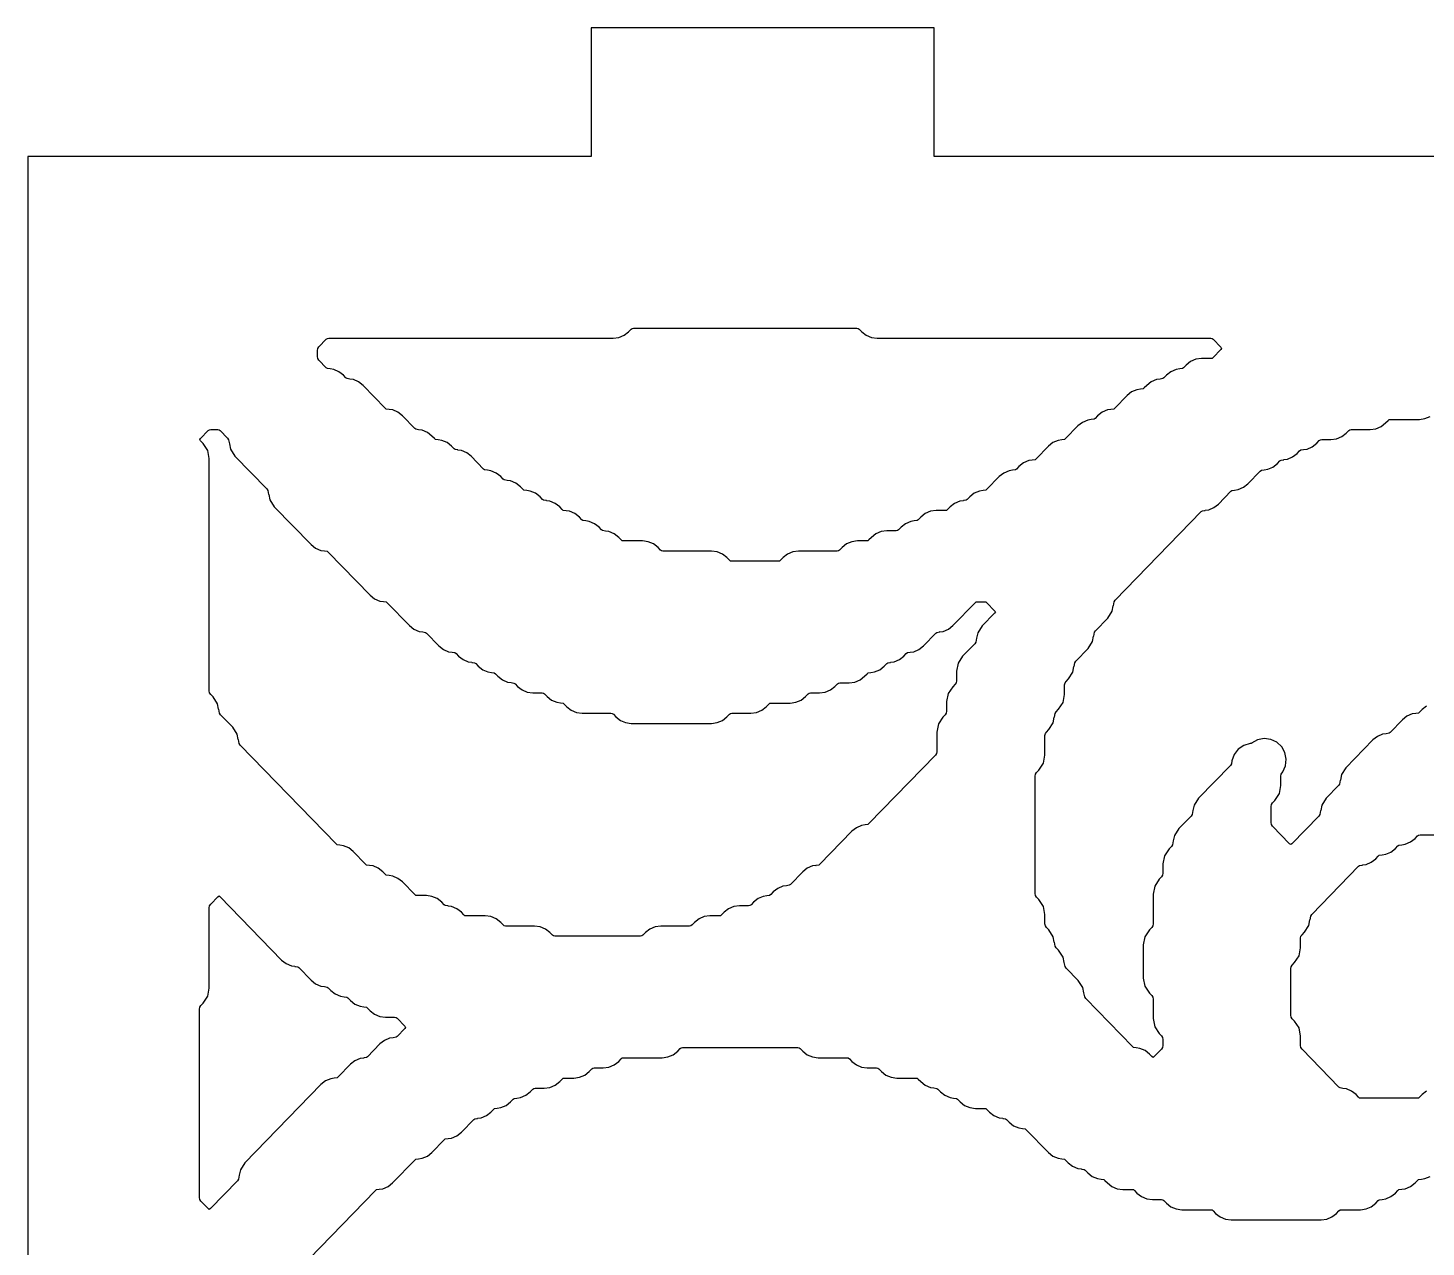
# Model space of a CAD drawing. Header units: millimetres. Extents: x 10 to 410, y 18 to 283.
# Drawn here: x 79 to 111.61, y 118.57 to 147 of the extents above; entities that cross this region are included whole.
import ezdxf

# ---------------------------------------------------------------- set-up
doc = ezdxf.new("R2010")
doc.units = ezdxf.units.MM
doc.layers.add('CUT', color=1, linetype='Continuous')

msp = doc.modelspace()

# ---------------------------------------------------------------- linework, layer by layer
at = {"layer": 'CUT'}
for points in [[(142.2679, 144), (129.134, 144), (129.134, 147), (121.134, 147), (121.134, 144), (100.134, 144), (100.134, 147), (92.134, 147), (92.134, 144), (79, 144), (79, 24), (92.134, 24), (92.134, 21), (100.134, 21), (100.134, 24), (121.134, 24), (121.134, 21), (129.134, 21), (129.134, 24), (142.2679, 24)], [(98.3882, 139.976), (98.447, 139.9155), (98.5515, 139.8332), (98.674, 139.7814), (98.8058, 139.7637), (106.5873, 139.7637), (106.6189, 139.7595), (106.644, 139.7397), (106.8232, 139.5551), (106.8428, 139.5274), (106.8232, 139.4997), (106.644, 139.3151), (106.6189, 139.2954), (106.5873, 139.2911), (106.3736, 139.2911), (106.2418, 139.2735), (106.1193, 139.2216), (106.0148, 139.1394), (105.956, 139.0788), (105.931, 139.0591), (105.8663, 139.0504), (105.8665, 139.0484), (105.7831, 139.0372), (105.6606, 138.9854), (105.5561, 138.9031), (105.4974, 138.8425), (105.4723, 138.8228), (105.4076, 138.8141), (105.4079, 138.8121), (105.3245, 138.8009), (105.202, 138.7491), (105.0975, 138.6668), (105.0387, 138.6062), (105.0137, 138.5865), (104.949, 138.5778), (104.9492, 138.5758), (104.8658, 138.5646), (104.7433, 138.5128), (104.6388, 138.4305), (104.3507, 138.1337), (104.3257, 138.1139), (104.261, 138.1053), (104.2612, 138.1032), (104.1778, 138.092), (104.0553, 138.0402), (103.9508, 137.9579), (103.8921, 137.8974), (103.867, 137.8777), (103.8023, 137.869), (103.8026, 137.8669), (103.7192, 137.8557), (103.5967, 137.8039), (103.4922, 137.7216), (103.2041, 137.4248), (103.179, 137.4051), (103.1143, 137.3964), (103.1146, 137.3944), (103.0312, 137.3832), (102.9087, 137.3313), (102.8042, 137.2491), (102.5161, 136.9522), (102.4911, 136.9325), (102.4263, 136.9238), (102.4266, 136.9218), (102.3432, 136.9106), (102.2207, 136.8588), (102.1162, 136.7765), (102.0574, 136.7159), (102.0324, 136.6962), (101.9677, 136.6875), (101.968, 136.6855), (101.8845, 136.6743), (101.7621, 136.6225), (101.6576, 136.5402), (101.3695, 136.2434), (101.3444, 136.2237), (101.2797, 136.215), (101.28, 136.2129), (101.1966, 136.2017), (101.0741, 136.1499), (100.9696, 136.0676), (100.9108, 136.0071), (100.8858, 135.9874), (100.8211, 135.9787), (100.8213, 135.9766), (100.7379, 135.9654), (100.6154, 135.9136), (100.5109, 135.8314), (100.4522, 135.7708), (100.4271, 135.7511), (100.3955, 135.7468), (100.1817, 135.7468), (100.0499, 135.7291), (99.9274, 135.6773), (99.8229, 135.5951), (99.7642, 135.5345), (99.7391, 135.5148), (99.6744, 135.5061), (99.6747, 135.5041), (99.5913, 135.4929), (99.4688, 135.441), (99.3643, 135.3588), (99.3055, 135.2982), (99.2805, 135.2785), (99.2489, 135.2743), (99.0351, 135.2743), (98.9033, 135.2566), (98.7808, 135.2048), (98.6763, 135.1225), (98.6175, 135.0619), (98.5925, 135.0422), (98.5609, 135.038), (98.3471, 135.038), (98.2153, 135.0203), (98.0928, 134.9685), (97.9883, 134.8862), (97.9296, 134.8257), (97.9045, 134.8059), (97.8729, 134.8017), (96.9712, 134.8017), (96.8393, 134.784), (96.7169, 134.7322), (96.6124, 134.6499), (96.5536, 134.5894), (96.5285, 134.5696), (96.4969, 134.5654), (95.4171, 134.5654), (95.3855, 134.5696), (95.3604, 134.5894), (95.3017, 134.6499), (95.1972, 134.7322), (95.0747, 134.784), (94.9429, 134.8017), (93.8118, 134.8017), (93.7802, 134.8059), (93.7551, 134.8257), (93.6964, 134.8862), (93.5919, 134.9685), (93.4694, 135.0203), (93.3376, 135.038), (92.8945, 135.038), (92.8629, 135.0422), (92.8378, 135.0619), (92.7791, 135.1225), (92.6746, 135.2048), (92.5521, 135.2566), (92.4687, 135.2678), (92.4689, 135.2698), (92.4042, 135.2785), (92.3792, 135.2982), (92.3204, 135.3588), (92.2159, 135.441), (92.0934, 135.4929), (92.01, 135.5041), (92.0103, 135.5061), (91.9456, 135.5148), (91.9205, 135.5345), (91.8617, 135.5951), (91.7573, 135.6773), (91.6348, 135.7291), (91.5513, 135.7403), (91.5516, 135.7424), (91.4869, 135.7511), (91.4619, 135.7708), (91.4031, 135.8314), (91.2986, 135.9136), (91.1761, 135.9654), (91.0927, 135.9766), (91.093, 135.9787), (91.0283, 135.9874), (91.0032, 136.0071), (90.9444, 136.0676), (90.8399, 136.1499), (90.7175, 136.2017), (90.634, 136.2129), (90.6343, 136.215), (90.5696, 136.2237), (90.5446, 136.2434), (90.4858, 136.3039), (90.3813, 136.3862), (90.2588, 136.438), (90.1754, 136.4492), (90.1757, 136.4513), (90.1109, 136.4599), (90.0859, 136.4797), (90.0271, 136.5402), (89.9226, 136.6225), (89.8001, 136.6743), (89.7167, 136.6855), (89.717, 136.6875), (89.6523, 136.6962), (89.6272, 136.7159), (89.3391, 137.0128), (89.2346, 137.0951), (89.1122, 137.1469), (89.0287, 137.1581), (89.029, 137.1601), (88.9643, 137.1688), (88.9393, 137.1885), (88.8805, 137.2491), (88.776, 137.3313), (88.6535, 137.3832), (88.5701, 137.3944), (88.5704, 137.3964), (88.5057, 137.4051), (88.4806, 137.4248), (88.4218, 137.4854), (88.3173, 137.5676), (88.1949, 137.6194), (88.1114, 137.6306), (88.1117, 137.6327), (88.047, 137.6414), (88.0219, 137.6611), (87.7339, 137.9579), (87.6294, 138.0402), (87.5069, 138.092), (87.4234, 138.1032), (87.4237, 138.1053), (87.359, 138.1139), (87.334, 138.1337), (86.8165, 138.6668), (86.712, 138.7491), (86.5896, 138.8009), (86.5061, 138.8121), (86.5064, 138.8141), (86.4417, 138.8228), (86.4167, 138.8425), (86.3579, 138.9031), (86.2534, 138.9854), (86.1309, 139.0372), (86.0475, 139.0484), (86.0478, 139.0504), (85.9831, 139.0591), (85.958, 139.0788), (85.7856, 139.2565), (85.7607, 139.2947), (85.7519, 139.3394), (85.7519, 139.4791), (85.7607, 139.5239), (85.7856, 139.5621), (85.958, 139.7397), (85.9831, 139.7595), (86.0147, 139.7637), (92.6496, 139.7637), (92.7814, 139.7814), (92.9039, 139.8332), (93.0084, 139.9155), (93.0672, 139.976), (93.0922, 139.9958), (93.1238, 140), (98.3316, 140), (98.3632, 139.9958)], [(84.5966, 136.2159), (84.6145, 136.1237), (84.6173, 136.1242), (84.6419, 135.998), (84.7465, 135.8376), (85.6046, 134.9535), (85.7091, 134.8712), (85.8316, 134.8194), (85.915, 134.8082), (85.9148, 134.8061), (85.9795, 134.7974), (86.0045, 134.7777), (86.9806, 133.772), (87.0851, 133.6898), (87.2076, 133.6379), (87.291, 133.6267), (87.2907, 133.6247), (87.3554, 133.616), (87.3805, 133.5963), (87.8979, 133.0632), (88.0024, 132.9809), (88.1249, 132.9291), (88.2083, 132.9179), (88.208, 132.9158), (88.2727, 132.9072), (88.2978, 132.8874), (88.5859, 132.5906), (88.6904, 132.5083), (88.8129, 132.4565), (88.8963, 132.4453), (88.896, 132.4433), (88.9607, 132.4346), (88.9858, 132.4149), (89.0445, 132.3543), (89.149, 132.272), (89.2715, 132.2202), (89.355, 132.209), (89.3547, 132.207), (89.4194, 132.1983), (89.4444, 132.1786), (89.5032, 132.118), (89.6077, 132.0357), (89.7302, 131.9839), (89.8136, 131.9727), (89.8133, 131.9707), (89.878, 131.962), (89.9031, 131.9423), (89.9619, 131.8817), (90.0664, 131.7995), (90.1888, 131.7476), (90.2723, 131.7365), (90.272, 131.7344), (90.3367, 131.7257), (90.3617, 131.706), (90.4205, 131.6454), (90.525, 131.5632), (90.6475, 131.5114), (90.7793, 131.4937), (90.9931, 131.4937), (91.0247, 131.4894), (91.0497, 131.4697), (91.1085, 131.4092), (91.213, 131.3269), (91.3355, 131.2751), (91.4189, 131.2639), (91.4186, 131.2618), (91.4833, 131.2531), (91.5084, 131.2334), (91.5671, 131.1729), (91.6716, 131.0906), (91.7941, 131.0388), (91.9259, 131.0211), (92.5984, 131.0211), (92.63, 131.0169), (92.655, 130.9971), (92.7138, 130.9366), (92.8183, 130.8543), (92.9408, 130.8025), (93.0726, 130.7848), (94.9429, 130.7848), (95.0747, 130.8025), (95.1972, 130.8543), (95.3017, 130.9366), (95.3604, 130.9971), (95.3855, 131.0169), (95.4171, 131.0211), (95.8602, 131.0211), (95.992, 131.0388), (96.1145, 131.0906), (96.219, 131.1729), (96.2777, 131.2334), (96.3028, 131.2531), (96.3344, 131.2574), (96.7775, 131.2574), (96.9093, 131.2751), (97.0318, 131.3269), (97.1363, 131.4092), (97.1951, 131.4697), (97.2201, 131.4894), (97.2517, 131.4937), (97.4655, 131.4937), (97.5973, 131.5114), (97.7198, 131.5632), (97.8243, 131.6454), (97.883, 131.706), (97.9081, 131.7257), (97.9397, 131.73), (98.1535, 131.73), (98.2853, 131.7476), (98.4078, 131.7995), (98.5122, 131.8817), (98.571, 131.9423), (98.5961, 131.962), (98.6608, 131.9707), (98.6605, 131.9727), (98.7439, 131.9839), (98.8664, 132.0357), (98.9709, 132.118), (99.0297, 132.1786), (99.0547, 132.1983), (99.1194, 132.207), (99.1192, 132.209), (99.2026, 132.2202), (99.3251, 132.272), (99.4296, 132.3543), (99.4883, 132.4149), (99.5134, 132.4346), (99.5781, 132.4433), (99.5778, 132.4453), (99.6612, 132.4565), (99.7837, 132.5083), (99.8882, 132.5906), (100.1763, 132.8874), (100.2014, 132.9072), (100.2661, 132.9158), (100.2658, 132.9179), (100.3492, 132.9291), (100.4717, 132.9809), (100.5762, 133.0632), (101.0936, 133.5963), (101.1187, 133.616), (101.1503, 133.6203), (101.3128, 133.6203), (101.3444, 133.616), (101.3695, 133.5963), (101.5487, 133.4117), (101.5683, 133.384), (101.5487, 133.3563), (101.2581, 133.0569), (101.1535, 132.8965), (101.1289, 132.7703), (101.1261, 132.7708), (101.1081, 132.6786), (101.0832, 132.6404), (100.7994, 132.348), (100.6949, 132.1877), (100.6582, 131.9998), (100.6582, 131.7783), (100.6495, 131.7335), (100.6246, 131.6953), (100.5701, 131.6392), (100.4655, 131.4788), (100.4289, 131.2909), (100.4289, 131.0694), (100.4202, 131.0246), (100.3953, 130.9864), (100.3408, 130.9303), (100.2362, 130.77), (100.1996, 130.5821), (100.1996, 130.1243), (100.1908, 130.0795), (100.1659, 130.0413), (98.6175, 128.4459), (98.5925, 128.4262), (98.5278, 128.4175), (98.5281, 128.4154), (98.4446, 128.4043), (98.3221, 128.3524), (98.2176, 128.2702), (97.4709, 127.5008), (97.4458, 127.481), (97.3811, 127.4724), (97.3814, 127.4703), (97.298, 127.4591), (97.1755, 127.4073), (97.071, 127.325), (96.7829, 127.0282), (96.7579, 127.0085), (96.6932, 126.9998), (96.6934, 126.9977), (96.61, 126.9865), (96.4875, 126.9347), (96.383, 126.8524), (96.3243, 126.7919), (96.2992, 126.7722), (96.2345, 126.7635), (96.2348, 126.7614), (96.1514, 126.7502), (96.0289, 126.6984), (95.9244, 126.6162), (95.8656, 126.5556), (95.8406, 126.5359), (95.8089, 126.5316), (95.5952, 126.5316), (95.4634, 126.514), (95.3409, 126.4621), (95.2364, 126.3799), (95.1776, 126.3193), (95.1526, 126.2996), (95.121, 126.2954), (94.9072, 126.2954), (94.7754, 126.2777), (94.6529, 126.2259), (94.5484, 126.1436), (94.4896, 126.083), (94.4646, 126.0633), (94.433, 126.0591), (93.7606, 126.0591), (93.6288, 126.0414), (93.5063, 125.9896), (93.4018, 125.9073), (93.343, 125.8468), (93.3179, 125.827), (93.2863, 125.8228), (91.2892, 125.8228), (91.2576, 125.827), (91.2325, 125.8468), (91.1738, 125.9073), (91.0693, 125.9896), (90.9468, 126.0414), (90.815, 126.0591), (90.1426, 126.0591), (90.1109, 126.0633), (90.0859, 126.083), (90.0271, 126.1436), (89.9226, 126.2259), (89.8001, 126.2777), (89.6683, 126.2954), (89.2252, 126.2954), (89.1936, 126.2996), (89.1686, 126.3193), (89.1098, 126.3799), (89.0053, 126.4621), (88.8828, 126.514), (88.7994, 126.5252), (88.7997, 126.5272), (88.735, 126.5359), (88.7099, 126.5556), (88.6512, 126.6162), (88.5467, 126.6984), (88.4242, 126.7502), (88.2924, 126.7679), (88.0786, 126.7679), (88.047, 126.7722), (88.0219, 126.7919), (87.7339, 127.0887), (87.6294, 127.171), (87.5069, 127.2228), (87.4234, 127.234), (87.4237, 127.2361), (87.359, 127.2447), (87.334, 127.2645), (87.2752, 127.325), (87.1707, 127.4073), (87.0482, 127.4591), (86.9648, 127.4703), (86.9651, 127.4724), (86.9004, 127.481), (86.8753, 127.5008), (86.5872, 127.7976), (86.4827, 127.8799), (86.3602, 127.9317), (86.2768, 127.9429), (86.2771, 127.9449), (86.2124, 127.9536), (86.1873, 127.9733), (83.951, 130.2776), (83.926, 130.3158), (83.9081, 130.4079), (83.9053, 130.4074), (83.8807, 130.5337), (83.7761, 130.694), (83.4923, 130.9864), (83.4674, 131.0246), (83.4494, 131.1168), (83.4466, 131.1163), (83.422, 131.2425), (83.3175, 131.4029), (83.263, 131.459), (83.2381, 131.4972), (83.2293, 131.542), (83.2293, 136.9618), (83.1927, 137.1497), (83.0881, 137.31), (83.0269, 137.3731), (83.0073, 137.4008), (83.0269, 137.4285), (83.2061, 137.6132), (83.2311, 137.6329), (83.2627, 137.6371), (83.4253, 137.6371), (83.4569, 137.6329), (83.4819, 137.6132), (83.6543, 137.4355), (83.6793, 137.3973), (83.6972, 137.3051), (83.7, 137.3057), (83.7246, 137.1794), (83.8292, 137.0191), (84.5717, 136.2541)], [(85.2271, 125.1204), (85.2268, 125.1184), (85.2915, 125.1097), (85.3165, 125.09), (85.6046, 124.7931), (85.7091, 124.7108), (85.8316, 124.659), (85.915, 124.6478), (85.9148, 124.6458), (85.9795, 124.6371), (86.0045, 124.6174), (86.0633, 124.5568), (86.1678, 124.4746), (86.2903, 124.4228), (86.3737, 124.4116), (86.3734, 124.4095), (86.4381, 124.4008), (86.4632, 124.3811), (86.5219, 124.3205), (86.6264, 124.2383), (86.7489, 124.1865), (86.8323, 124.1753), (86.8321, 124.1732), (86.8968, 124.1645), (86.9218, 124.1448), (86.9806, 124.0843), (87.0851, 124.002), (87.2076, 123.9502), (87.3394, 123.9325), (87.5532, 123.9325), (87.5848, 123.9282), (87.6098, 123.9085), (87.789, 123.7239), (87.8086, 123.6962), (87.789, 123.6685), (87.6098, 123.4839), (87.5848, 123.4642), (87.5201, 123.4555), (87.5203, 123.4534), (87.4369, 123.4422), (87.3144, 123.3904), (87.2099, 123.3081), (86.9218, 123.0113), (86.8968, 122.9916), (86.8321, 122.9829), (86.8323, 122.9808), (86.7489, 122.9697), (86.6264, 122.9178), (86.5219, 122.8356), (86.2338, 122.5387), (86.2088, 122.519), (86.1441, 122.5103), (86.1444, 122.5083), (86.0609, 122.4971), (85.9385, 122.4453), (85.834, 122.363), (84.0585, 120.5337), (83.954, 120.3733), (83.9293, 120.2471), (83.9266, 120.2476), (83.9086, 120.1554), (83.8837, 120.1172), (83.2573, 119.4718), (83.2293, 119.451), (83.2014, 119.4718), (83.0336, 119.6447), (83.0087, 119.6829), (83, 119.7276), (83, 124.1205), (83.0087, 124.1652), (83.0336, 124.2034), (83.0881, 124.2596), (83.1927, 124.4199), (83.2293, 124.6078), (83.2293, 126.4833), (83.2381, 126.5281), (83.263, 126.5663), (83.4307, 126.7392), (83.4587, 126.76), (83.4866, 126.7392), (84.9166, 125.2657), (85.0211, 125.1834), (85.1436, 125.1316)]]:
    msp.add_lwpolyline(points, close=True, dxfattribs=at)
for points in [[(111.6231, 131.1879), (111.5186, 131.1056), (111.4599, 131.0451), (111.4348, 131.0253), (111.3701, 131.0167), (111.3704, 131.0146), (111.287, 131.0034), (111.1645, 130.9516), (111.06, 130.8693), (110.7719, 130.5725), (110.7468, 130.5528), (110.6821, 130.5441), (110.6824, 130.542), (110.599, 130.5308), (110.4765, 130.479), (110.372, 130.3968), (109.7432, 129.7489), (109.6386, 129.5885), (109.614, 129.4623), (109.6112, 129.4628), (109.5933, 129.3706), (109.5684, 129.3324), (109.2845, 129.04), (109.18, 128.8797), (109.1554, 128.7534), (109.1526, 128.7539), (109.1346, 128.6618), (109.1097, 128.6236), (108.4833, 127.9781), (108.4554, 127.9573), (108.4274, 127.9781), (108.0303, 128.3873), (108.0054, 128.4255), (107.9967, 128.4702), (107.9967, 128.8462), (108.0054, 128.891), (108.0303, 128.9292), (108.0848, 128.9853), (108.1894, 129.1457), (108.226, 129.3335), (108.226, 129.5551), (108.2348, 129.5998), (108.2714, 129.6561), (108.3352, 129.7982), (108.352, 129.9531), (108.3204, 130.1056), (108.2434, 130.2411), (108.1285, 130.3462), (107.9867, 130.4109), (107.832, 130.4288), (107.6792, 130.3982), (107.5433, 130.322), (107.5363, 130.3165), (107.5085, 130.3128), (107.36, 130.2686), (107.2321, 130.1811), (107.1371, 130.0586), (107.0843, 129.9129), (107.0707, 129.8432), (107.0458, 129.805), (106.3033, 129.04), (106.1987, 128.8797), (106.1741, 128.7534), (106.1713, 128.7539), (106.1534, 128.6618), (106.1284, 128.6236), (105.8446, 128.3311), (105.7401, 128.1708), (105.7155, 128.0445), (105.7127, 128.0451), (105.6947, 127.9529), (105.6698, 127.9147), (105.6153, 127.8586), (105.5107, 127.6982), (105.4741, 127.5103), (105.4741, 127.2888), (105.4654, 127.244), (105.4405, 127.2058), (105.386, 127.1497), (105.2814, 126.9894), (105.2448, 126.8015), (105.2448, 126.1074), (105.236, 126.0626), (105.2111, 126.0244), (105.1567, 125.9683), (105.0521, 125.8079), (105.0154, 125.62), (105.0154, 124.8441), (105.0521, 124.6562), (105.1567, 124.4959), (105.2111, 124.4397), (105.236, 124.4015), (105.2448, 124.3568), (105.2448, 123.8989), (105.2814, 123.7111), (105.386, 123.5507), (105.4405, 123.4946), (105.4654, 123.4564), (105.4741, 123.4116), (105.4741, 123.2719), (105.4654, 123.2272), (105.4405, 123.189), (105.2727, 123.0161), (105.2448, 122.9953), (105.2168, 123.0161), (105.1627, 123.0719), (105.0583, 123.1541), (104.9358, 123.2059), (104.8523, 123.2171), (104.8526, 123.2192), (104.7879, 123.2279), (104.7629, 123.2476), (103.6731, 124.3704), (103.6482, 124.4086), (103.6302, 124.5008), (103.6275, 124.5002), (103.6028, 124.6265), (103.4983, 124.7868), (103.2145, 125.0793), (103.1896, 125.1175), (103.1716, 125.2096), (103.1688, 125.2091), (103.1442, 125.3354), (103.0396, 125.4957), (102.9851, 125.5518), (102.9602, 125.59), (102.9423, 125.6822), (102.9395, 125.6817), (102.9149, 125.8079), (102.8103, 125.9683), (102.7558, 126.0244), (102.7309, 126.0626), (102.7222, 126.1074), (102.7222, 126.3289), (102.6855, 126.5168), (102.581, 126.6771), (102.5265, 126.7333), (102.5016, 126.7715), (102.4928, 126.8162), (102.4928, 129.5551), (102.5016, 129.5998), (102.5265, 129.638), (102.581, 129.6942), (102.6855, 129.8545), (102.7222, 130.0424), (102.7222, 130.5002), (102.7309, 130.545), (102.7558, 130.5832), (102.8103, 130.6393), (102.9149, 130.7997), (102.9395, 130.9259), (102.9423, 130.9254), (102.9602, 131.0176), (102.9851, 131.0558), (103.0396, 131.1119), (103.1442, 131.2722), (103.1808, 131.4601), (103.1808, 131.6817), (103.1896, 131.7264), (103.2145, 131.7646), (103.269, 131.8208), (103.3735, 131.9811), (103.3981, 132.1074), (103.4009, 132.1068), (103.4189, 132.199), (103.4438, 132.2372), (103.7276, 132.5296), (103.8322, 132.69), (103.8568, 132.8162), (103.8596, 132.8157), (103.8775, 132.9079), (103.9025, 132.9461), (104.1863, 133.2385), (104.2908, 133.3988), (104.3154, 133.5251), (104.3182, 133.5245), (104.3362, 133.6167), (104.3611, 133.6549), (106.3682, 135.7229), (106.3932, 135.7426), (106.4579, 135.7513), (106.4576, 135.7533), (106.5411, 135.7645), (106.6635, 135.8163), (106.768, 135.8986), (107.0561, 136.1954), (107.0812, 136.2152), (107.1459, 136.2239), (107.1456, 136.2259), (107.229, 136.2371), (107.3515, 136.2889), (107.456, 136.3712), (107.7441, 136.668), (107.7692, 136.6877), (107.8339, 136.6964), (107.8336, 136.6985), (107.917, 136.7097), (108.0395, 136.7615), (108.144, 136.8438), (108.2028, 136.9043), (108.2278, 136.924), (108.2925, 136.9327), (108.2923, 136.9348), (108.3757, 136.946), (108.4982, 136.9978), (108.6027, 137.08), (108.6614, 137.1406), (108.6865, 137.1603), (108.7512, 137.169), (108.7509, 137.1711), (108.8343, 137.1822), (108.9568, 137.2341), (109.0613, 137.3163), (109.1201, 137.3769), (109.1451, 137.3966), (109.1767, 137.4008), (109.3905, 137.4008), (109.5223, 137.4185), (109.6448, 137.4703), (109.7493, 137.5526), (109.8081, 137.6132), (109.8331, 137.6329), (109.8647, 137.6371), (110.3078, 137.6371), (110.4396, 137.6548), (110.5621, 137.7066), (110.6666, 137.7889), (110.7254, 137.8495), (110.7504, 137.8692), (110.782, 137.8734), (111.4545, 137.8734), (111.5863, 137.8911), (111.7088, 137.9429)], [(111.6231, 122.209), (111.5186, 122.1267), (111.4599, 122.0662), (111.4348, 122.0464), (111.4032, 122.0422), (110.0941, 122.0422), (110.0624, 122.0464), (110.0374, 122.0662), (109.9786, 122.1267), (109.8741, 122.209), (109.7516, 122.2608), (109.6682, 122.272), (109.6685, 122.274), (109.6038, 122.2827), (109.5787, 122.3024), (108.7183, 123.189), (108.6934, 123.2272), (108.6847, 123.2719), (108.6847, 123.4935), (108.648, 123.6813), (108.5435, 123.8417), (108.489, 123.8978), (108.4641, 123.936), (108.4554, 123.9808), (108.4554, 125.0656), (108.4641, 125.1104), (108.489, 125.1486), (108.5435, 125.2047), (108.648, 125.3651), (108.6847, 125.553), (108.6847, 125.7745), (108.6934, 125.8192), (108.7183, 125.8574), (108.7728, 125.9136), (108.8774, 126.0739), (108.902, 126.2002), (108.9048, 126.1996), (108.9227, 126.2918), (108.9477, 126.33), (110.0374, 127.4528), (110.0624, 127.4726), (110.1272, 127.4812), (110.1269, 127.4833), (110.2103, 127.4945), (110.3328, 127.5463), (110.4373, 127.6286), (110.4961, 127.6891), (110.5211, 127.7088), (110.5858, 127.7175), (110.5855, 127.7196), (110.669, 127.7308), (110.7914, 127.7826), (110.8959, 127.8649), (110.9547, 127.9254), (110.9798, 127.9451), (111.0445, 127.9538), (111.0442, 127.9559), (111.1276, 127.9671), (111.2501, 128.0189), (111.3546, 128.1011), (111.4134, 128.1617), (111.4384, 128.1814), (111.47, 128.1857), (111.9131, 128.1857)], [(85.5562, 118.2963), (87.1046, 119.8916), (87.1297, 119.9114), (87.1944, 119.9201), (87.1941, 119.9221), (87.2775, 119.9333), (87.4, 119.9851), (87.5045, 120.0674), (88.0219, 120.6005), (88.047, 120.6202), (88.1117, 120.6289), (88.1114, 120.631), (88.1949, 120.6422), (88.3173, 120.694), (88.4218, 120.7762), (88.7099, 121.0731), (88.735, 121.0928), (88.7997, 121.1015), (88.7994, 121.1035), (88.8828, 121.1147), (89.0053, 121.1665), (89.1098, 121.2488), (89.3979, 121.5457), (89.423, 121.5654), (89.4877, 121.5741), (89.4874, 121.5761), (89.5708, 121.5873), (89.6933, 121.6391), (89.7978, 121.7214), (89.8566, 121.7819), (89.8816, 121.8017), (89.9463, 121.8103), (89.9461, 121.8124), (90.0295, 121.8236), (90.152, 121.8754), (90.2565, 121.9577), (90.3152, 122.0182), (90.3403, 122.038), (90.405, 122.0466), (90.4047, 122.0487), (90.4881, 122.0599), (90.6106, 122.1117), (90.7151, 122.194), (90.7739, 122.2545), (90.7989, 122.2742), (90.8305, 122.2785), (91.0443, 122.2785), (91.1761, 122.2962), (91.2986, 122.348), (91.4031, 122.4303), (91.4619, 122.4908), (91.4869, 122.5105), (91.5185, 122.5148), (91.7323, 122.5148), (91.8641, 122.5325), (91.9866, 122.5843), (92.0911, 122.6665), (92.1498, 122.7271), (92.1749, 122.7468), (92.2065, 122.7511), (92.4203, 122.7511), (92.5521, 122.7687), (92.6746, 122.8206), (92.7791, 122.9028), (92.8378, 122.9634), (92.8629, 122.9831), (92.8945, 122.9873), (93.7962, 122.9873), (93.928, 123.005), (94.0505, 123.0568), (94.155, 123.1391), (94.2138, 123.1997), (94.2388, 123.2194), (94.2704, 123.2236), (96.9556, 123.2236), (96.9872, 123.2194), (97.0122, 123.1997), (97.071, 123.1391), (97.1755, 123.0568), (97.298, 123.005), (97.4298, 122.9873), (98.1022, 122.9873), (98.1338, 122.9831), (98.1589, 122.9634), (98.2176, 122.9028), (98.3221, 122.8206), (98.4446, 122.7687), (98.5764, 122.7511), (98.7902, 122.7511), (98.8218, 122.7468), (98.8469, 122.7271), (98.9056, 122.6665), (99.0101, 122.5843), (99.1326, 122.5325), (99.2644, 122.5148), (99.7075, 122.5148), (99.7391, 122.5105), (99.7642, 122.4908), (99.8229, 122.4303), (99.9274, 122.348), (100.0499, 122.2962), (100.1333, 122.285), (100.1331, 122.2829), (100.1978, 122.2742), (100.2228, 122.2545), (100.2816, 122.194), (100.3861, 122.1117), (100.5086, 122.0599), (100.592, 122.0487), (100.5917, 122.0466), (100.6564, 122.038), (100.6815, 122.0182), (100.7403, 121.9577), (100.8447, 121.8754), (100.9672, 121.8236), (101.099, 121.8059), (101.3128, 121.8059), (101.3444, 121.8017), (101.3695, 121.7819), (101.4282, 121.7214), (101.5327, 121.6391), (101.6552, 121.5873), (101.7386, 121.5761), (101.7384, 121.5741), (101.8031, 121.5654), (101.8281, 121.5457), (101.8869, 121.4851), (101.9914, 121.4028), (102.1139, 121.351), (102.1973, 121.3398), (102.197, 121.3378), (102.2617, 121.3291), (102.2868, 121.3094), (102.8042, 120.7762), (102.9087, 120.694), (103.0312, 120.6422), (103.1146, 120.631), (103.1143, 120.6289), (103.179, 120.6202), (103.2041, 120.6005), (103.2629, 120.54), (103.3674, 120.4577), (103.4898, 120.4059), (103.5733, 120.3947), (103.573, 120.3926), (103.6377, 120.3839), (103.6627, 120.3642), (103.7215, 120.3037), (103.826, 120.2214), (103.9485, 120.1696), (104.0319, 120.1584), (104.0316, 120.1563), (104.0963, 120.1477), (104.1214, 120.1279), (104.1802, 120.0674), (104.2847, 119.9851), (104.4071, 119.9333), (104.539, 119.9156), (104.7527, 119.9156), (104.7843, 119.9114), (104.8094, 119.8916), (104.8681, 119.8311), (104.9726, 119.7488), (105.0951, 119.697), (105.2269, 119.6793), (105.4407, 119.6793), (105.4723, 119.6751), (105.4974, 119.6554), (105.5561, 119.5948), (105.6606, 119.5125), (105.7831, 119.4607), (105.9149, 119.443), (106.5873, 119.443), (106.6189, 119.4388), (106.644, 119.4191), (106.7028, 119.3585), (106.8073, 119.2763), (106.9298, 119.2244), (107.0616, 119.2068), (109.1612, 119.2068), (109.293, 119.2244), (109.4155, 119.2763), (109.52, 119.3585), (109.5787, 119.4191), (109.6038, 119.4388), (109.6354, 119.443), (110.0785, 119.443), (110.2103, 119.4607), (110.3328, 119.5125), (110.4373, 119.5948), (110.4961, 119.6554), (110.5211, 119.6751), (110.5858, 119.6838), (110.5855, 119.6858), (110.669, 119.697), (110.7914, 119.7488), (110.8959, 119.8311), (110.9547, 119.8916), (110.9798, 119.9114), (111.0445, 119.9201), (111.0442, 119.9221), (111.1276, 119.9333), (111.2501, 119.9851), (111.3546, 120.0674), (111.4134, 120.1279), (111.4384, 120.1477), (111.5031, 120.1563), (111.5028, 120.1584), (111.5863, 120.1696), (111.7088, 120.2214)]]:
    msp.add_lwpolyline(points, dxfattribs=at)

doc.saveas('drawing.dxf')
